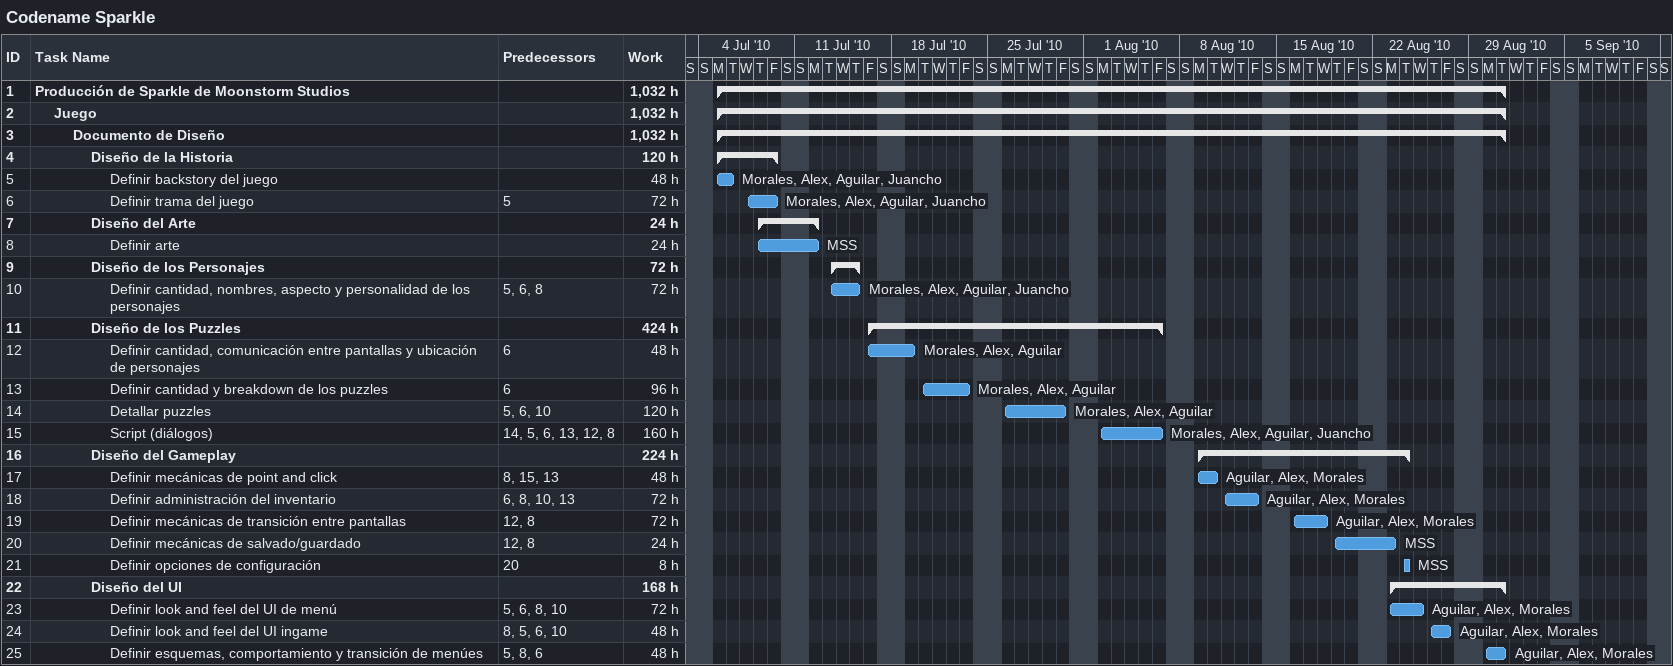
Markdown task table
Codename Sparkle

| ID | Level | Task | Start | Finish | Predecessors | Resources | Work (h) |
|---|---|---|---|---|---|---|---|
| 1 | 1 | **Producción de Sparkle de Moonstorm Studios** | 2010-07-05 | 2010-08-31 |  |  | 1032 |
| 2 | 2 | **Juego** | 2010-07-05 | 2010-08-31 |  |  | 1032 |
| 3 | 3 | **Documento de Diseño** | 2010-07-05 | 2010-08-31 |  |  | 1032 |
| 4 | 4 | **Diseño de la Historia** | 2010-07-05 | 2010-07-09 |  |  | 120 |
| 5 | 5 | Definir backstory del juego | 2010-07-05 | 2010-07-06 |  | Morales, Alex, Aguilar, Juancho | 48 |
| 6 | 5 | Definir trama del juego | 2010-07-07 | 2010-07-09 | 5 | Morales, Alex, Aguilar, Juancho | 72 |
| 7 | 4 | **Diseño del Arte** | 2010-07-08 | 2010-07-12 |  |  | 24 |
| 8 | 5 | Definir arte | 2010-07-08 | 2010-07-12 |  | MSS | 24 |
| 9 | 4 | **Diseño de los Personajes** | 2010-07-13 | 2010-07-15 |  |  | 72 |
| 10 | 5 | Definir cantidad, nombres, aspecto y personalidad de los personajes | 2010-07-13 | 2010-07-15 | 5, 6, 8 | Morales, Alex, Aguilar, Juancho | 72 |
| 11 | 4 | **Diseño de los Puzzles** | 2010-07-16 | 2010-08-06 |  |  | 424 |
| 12 | 5 | Definir cantidad, comunicación entre pantallas y ubicación de personajes | 2010-07-16 | 2010-07-19 | 6 | Morales, Alex, Aguilar | 48 |
| 13 | 5 | Definir cantidad y breakdown de los puzzles | 2010-07-20 | 2010-07-23 | 6 | Morales, Alex, Aguilar | 96 |
| 14 | 5 | Detallar puzzles | 2010-07-26 | 2010-07-30 | 5, 6, 10 | Morales, Alex, Aguilar | 120 |
| 15 | 5 | Script (diálogos) | 2010-08-02 | 2010-08-06 | 14, 5, 6, 13, 12, 8 | Morales, Alex, Aguilar, Juancho | 160 |
| 16 | 4 | **Diseño del Gameplay** | 2010-08-09 | 2010-08-24 |  |  | 224 |
| 17 | 5 | Definir mecánicas de point and click | 2010-08-09 | 2010-08-10 | 8, 15, 13 | Aguilar, Alex, Morales | 48 |
| 18 | 5 | Definir administración del inventario | 2010-08-11 | 2010-08-13 | 6, 8, 10, 13 | Aguilar, Alex, Morales | 72 |
| 19 | 5 | Definir mecánicas de transición entre pantallas | 2010-08-16 | 2010-08-18 | 12, 8 | Aguilar, Alex, Morales | 72 |
| 20 | 5 | Definir mecánicas de salvado/guardado | 2010-08-19 | 2010-08-23 | 12, 8 | MSS | 24 |
| 21 | 5 | Definir opciones de configuración | 2010-08-24 | 2010-08-24 | 20 | MSS | 8 |
| 22 | 4 | **Diseño del UI** | 2010-08-23 | 2010-08-31 |  |  | 168 |
| 23 | 5 | Definir look and feel del UI de menú | 2010-08-23 | 2010-08-25 | 5, 6, 8, 10 | Aguilar, Alex, Morales | 72 |
| 24 | 5 | Definir look and feel del UI ingame | 2010-08-26 | 2010-08-27 | 8, 5, 6, 10 | Aguilar, Alex, Morales | 48 |
| 25 | 5 | Definir esquemas, comportamiento y transición de menúes | 2010-08-30 | 2010-08-31 | 5, 8, 6 | Aguilar, Alex, Morales | 48 |
